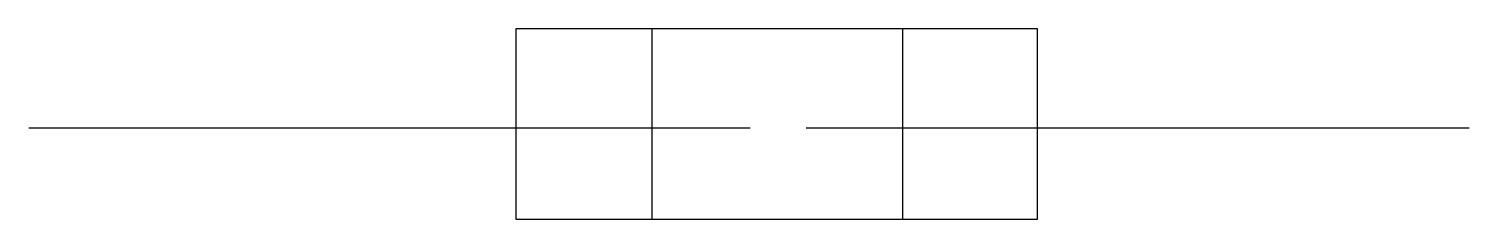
# Model space of a CAD drawing. Header units: metres. Extents: x -63066 to -60733, y -310569 to -310260.
import ezdxf

# ---------------------------------------------------------------- set-up
doc = ezdxf.new("R2010")
doc.units = ezdxf.units.M
doc.layers.add('STEEL', color=1, linetype='Continuous')
doc.layers.add('TEXT', color=3, linetype='Continuous')

msp = doc.modelspace()

# ---------------------------------------------------------------- linework, layer by layer
at = {"layer": 'STEEL'}
for points in [[(-63066.12, -310420.33), (-61897.55, -310420.33)], [(-61806.98, -310420.33), (-60733.23, -310420.33)]]:
    msp.add_lwpolyline(points, dxfattribs=at)
at = {"layer": 'TEXT'}
for p, q in [((-62277.07, -310259.81), (-62277.07, -310568.62)), ((-61432.6, -310259.81), (-62277.07, -310259.81)), ((-62056.84, -310259.81), (-62056.84, -310568.62)), ((-61650.81, -310259.81), (-61650.81, -310568.62)), ((-61432.6, -310568.62), (-61432.6, -310259.81)), ((-62277.07, -310568.62), (-61432.6, -310568.62))]:
    msp.add_line(p, q, dxfattribs=at)

doc.saveas('drawing.dxf')
